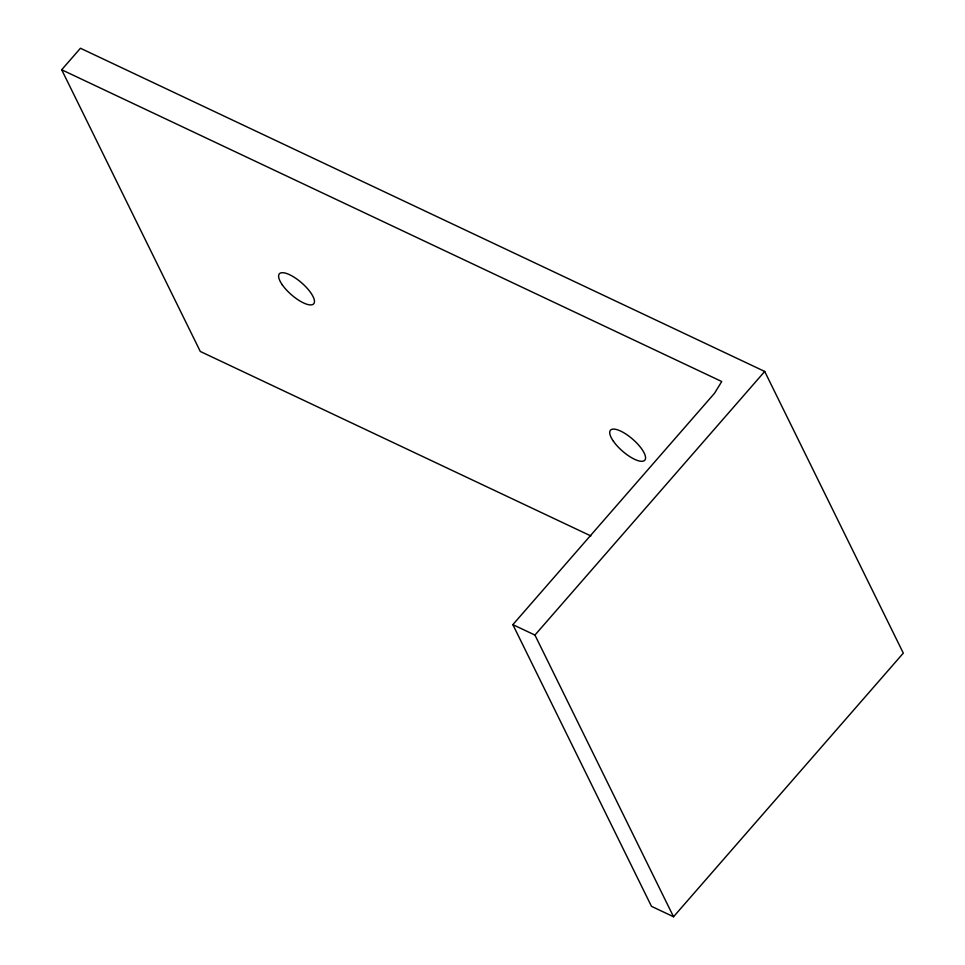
<?xml version="1.0" encoding="UTF-8"?>
<svg xmlns="http://www.w3.org/2000/svg" width="965" height="965" viewBox="0 0 965 965"><rect width="100%" height="100%" fill="white"/><g stroke="black" fill="none" stroke-linecap="round" stroke-linejoin="round"><path stroke-width="1.45" d="M61.688 69.77L80.445 48.25L764.714 371.453L903.312 653.136L673.534 916.75L651.472 906.328L512.861 624.645L714.498 393.298L721.736 381.525L61.688 69.77L200.286 351.453L590.87 535.937M673.534 916.75L534.936 635.067L764.714 371.453M512.861 624.645L534.936 635.067M282.335 284.892A22.798 7.853 41.1 0 0 313.143 304.289A22.798 7.853 41.1 0 0 294.132 277.22A22.798 7.853 41.1 0 0 282.335 284.892M613.438 441.282A22.798 7.853 41.1 0 0 644.246 460.679A22.798 7.853 41.1 0 0 625.224 433.611A22.798 7.853 41.1 0 0 613.438 441.282"/></g></svg>
